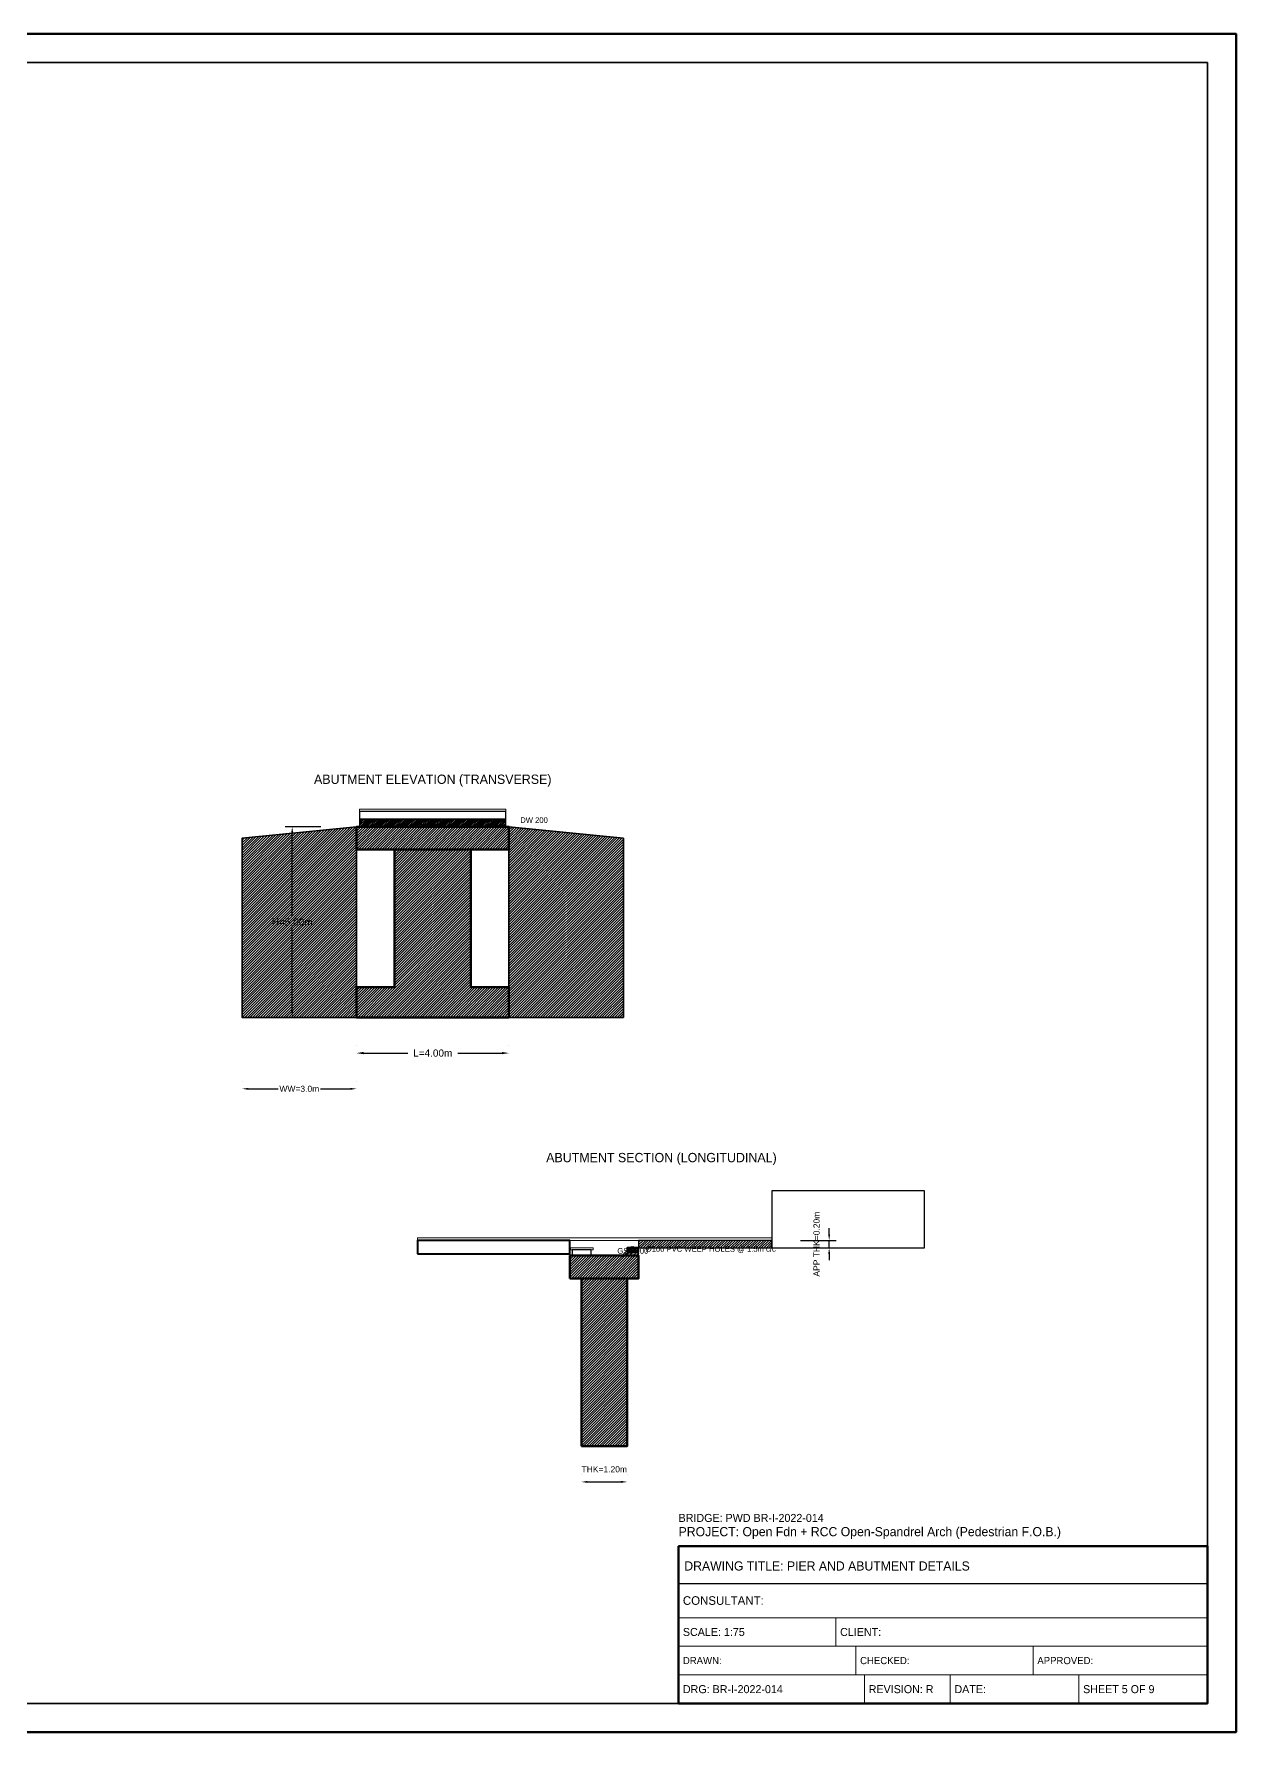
# Model space of a CAD drawing. Header units: metres. Extents: x 0 to 841, y 0 to 594.
# Drawn here: x 420 to 841, y 0 to 594 of the extents above; entities that cross this region are included whole.
import ezdxf
from ezdxf.enums import TextEntityAlignment as Align

# ---------------------------------------------------------------- set-up
doc = ezdxf.new("R2010")
doc.units = ezdxf.units.M
doc.linetypes.add('DASHED', pattern=[0.5, 0.375, -0.125])
for name, color, linetype, lineweight in [('ABUT-PROF', 4, 'Continuous', 50), ('BORDER-INNER', 7, 'Continuous', 35), ('BORDER-OUTER', 7, 'Continuous', 70), ('CIVIL-ROAD', 7, 'Continuous', 25), ('DIM-LINEAR', 3, 'Continuous', 18), ('STRUC-HATCHING', 8, 'Continuous', 18), ('SUB-ABUT', 3, 'Continuous', 35), ('SUB-BACKFILL', 34, 'Continuous', 18), ('SUB-BEARING', 5, 'Continuous', 25), ('SUB-DIRT-WALL', 3, 'Continuous', 35), ('SUPER-DECK', 2, 'Continuous', 50), ('SUPER-WEARING', 8, 'Continuous', 25), ('TEXT-HEADER', 7, 'Continuous', 25), ('TEXT-SPEC', 7, 'Continuous', 13), ('TEXT-TITLE', 7, 'Continuous', 25), ('TITLEBLK-BOX', 7, 'Continuous', 50), ('TITLEBLK-TEXT', 7, 'Continuous', 18)]:
    doc.layers.add(name, color=color, linetype=linetype, lineweight=lineweight)
doc.styles.add('BRIDGE_STD', font='Arial.ttf')
doc.dimstyles.new('pmb100', dxfattribs={"dimtxt": 2.5, "dimasz": 0.9375, "dimexe": 2.5, "dimexo": 2.5, "dimtad": 0, "dimtih": 1, "dimdec": 0, "dimtxsty": 'BRIDGE_STD', "dimcen": 2.5, "dimazin": 3, "dimtfac": 1, "dimtmove": 0, "dimatfit": 3})

msp = doc.modelspace()

# ---------------------------------------------------------------- hatches: boundary and pattern name
at = {"layer": 'STRUC-HATCHING'}
h = msp.add_hatch(dxfattribs=at)
h.set_pattern_fill('ANSI31', scale=0.2)
h.paths.add_polyline_path([(533.33, 316.67), (493.33, 312.67), (493.33, 250), (533.33, 250)])
h = msp.add_hatch(dxfattribs=at)
h.set_pattern_fill('ANSI31', scale=0.2)
h.paths.add_polyline_path([(533.33, 308.67), (586.67, 308.67), (586.67, 316.67), (533.33, 316.67)])
h = msp.add_hatch(dxfattribs=at)
h.set_pattern_fill('ANSI31', scale=0.1333333)
h.paths.add_polyline_path([(534.4, 316.67), (585.6, 316.67), (585.6, 319.33), (534.4, 319.33)])
h = msp.add_hatch(dxfattribs=at)
h.set_pattern_fill('ANSI31', scale=0.2)
h.paths.add_polyline_path([(586.67, 316.67), (626.67, 312.67), (626.67, 250), (586.67, 250)])
h = msp.add_hatch(dxfattribs=at)
h.set_pattern_fill('ANSI31', scale=0.2)
h.paths.add_polyline_path([(546.67, 308.67), (573.33, 308.67), (573.33, 260.56), (586.67, 260.56), (586.67, 250), (533.33, 250), (533.33, 260.56), (546.67, 260.56)])
h = msp.add_hatch(dxfattribs=at)
h.set_pattern_fill('ANSI31', scale=0.2)
h.paths.add_polyline_path([(608, 158.67), (632, 158.67), (632, 166.67), (608, 166.67)])
h = msp.add_hatch(dxfattribs=at)
h.set_pattern_fill('ANSI31', scale=0.1333333)
h.paths.add_polyline_path([(628, 168), (632, 168), (632, 169.33), (628, 169.33)])
h = msp.add_hatch(dxfattribs=at)
h.set_pattern_fill('ANSI31', scale=0.266667)
h.paths.add_polyline_path([(628, 166.67), (632, 166.67), (632, 168), (628, 168)])
h = msp.add_hatch(dxfattribs=at)
h.set_pattern_fill('ANSI31', scale=0.2)
h.paths.add_polyline_path([(632, 169.33), (678.67, 169.33), (678.67, 172), (632, 172)])
h = msp.add_hatch(dxfattribs=at)
h.set_pattern_fill('ANSI31', scale=0.2)
h.paths.add_polyline_path([(612, 100), (628, 100), (628, 158.67), (612, 158.67)])

# ---------------------------------------------------------------- linework, layer by layer
at = {"layer": 'ABUT-PROF', "color": 4, "linetype": 'DASHED'}
msp.add_line((533.33, 316.67), (586.67, 316.67), dxfattribs=at)
at = {"layer": 'ABUT-PROF', "lineweight": 30}
msp.add_lwpolyline([(534.4, 316.67), (585.6, 316.67), (585.6, 319.33), (534.4, 319.33), (534.4, 316.67)], dxfattribs=at)
at = {"layer": 'ABUT-PROF', "lineweight": 40}
msp.add_lwpolyline([(628, 168), (632, 168), (632, 169.33), (628, 169.33), (628, 168)], dxfattribs=at)
at = {"layer": 'ABUT-PROF', "color": 4}
for centre in [(560, 318.44), (560, 317.56), (630, 168.89), (630, 168.44)]:
    msp.add_circle(centre, 0.667, dxfattribs=at)
at = {"layer": 'BORDER-INNER'}
msp.add_lwpolyline([(10, 10), (831, 10), (831, 584), (10, 584), (10, 10)], dxfattribs=at)
at = {"layer": 'BORDER-OUTER'}
msp.add_lwpolyline([(0, 0), (841, 0), (841, 594), (0, 594), (0, 0)], dxfattribs=at)
at = {"layer": 'CIVIL-ROAD', "lineweight": 25}
for points in [[(534.4, 319.33), (585.6, 319.33), (585.6, 322), (534.4, 322), (534.4, 319.33)], [(632, 169.33), (678.67, 169.33), (678.67, 172), (632, 172), (632, 169.33)]]:
    msp.add_lwpolyline(points, dxfattribs=at)
at = {"layer": 'SUB-ABUT', "lineweight": 35}
for points in [[(533.33, 316.67), (493.33, 312.67), (493.33, 250), (533.33, 250), (533.33, 316.67)], [(586.67, 316.67), (626.67, 312.67), (626.67, 250), (586.67, 250), (586.67, 316.67)]]:
    msp.add_lwpolyline(points, dxfattribs=at)
at = {"layer": 'SUB-ABUT', "lineweight": 50}
for points in [[(533.33, 308.67), (586.67, 308.67), (586.67, 316.67), (533.33, 316.67), (533.33, 308.67)], [(546.67, 308.67), (573.33, 308.67), (573.33, 260.56), (586.67, 260.56), (586.67, 250), (533.33, 250), (533.33, 260.56), (546.67, 260.56), (546.67, 308.67)], [(608, 158.67), (632, 158.67), (632, 166.67), (608, 166.67), (608, 158.67)], [(612, 100), (628, 100), (628, 158.67), (612, 158.67), (612, 100)]]:
    msp.add_lwpolyline(points, dxfattribs=at)
at = {"layer": 'SUB-ABUT', "lineweight": 25}
msp.add_lwpolyline([(678.67, 169.33), (732, 169.33), (732, 189.33), (678.67, 189.33), (678.67, 169.33)], dxfattribs=at)
at = {"layer": 'SUB-BACKFILL', "lineweight": 20}
msp.add_lwpolyline([(628, 166.67), (632, 166.67), (632, 168), (628, 168), (628, 166.67)], dxfattribs=at)
at = {"layer": 'SUB-BEARING', "lineweight": 25}
for points in [[(537.33, 316.67), (545.33, 316.67), (545.33, 318.67), (537.33, 318.67), (537.33, 316.67)], [(556, 316.67), (564, 316.67), (564, 318.67), (556, 318.67), (556, 316.67)], [(574.67, 316.67), (582.67, 316.67), (582.67, 318.67), (574.67, 318.67), (574.67, 316.67)], [(608.8, 166.67), (615.47, 166.67), (615.47, 168.67), (608.8, 168.67), (608.8, 166.67)]]:
    msp.add_lwpolyline(points, dxfattribs=at)
at = {"layer": 'SUB-BEARING', "lineweight": 15}
msp.add_lwpolyline([(608.13, 168.67), (616.13, 168.67), (616.13, 169.33), (608.13, 169.33), (608.13, 168.67)], dxfattribs=at)
at = {"layer": 'SUB-DIRT-WALL', "lineweight": 18}
for p, q in [((626.5, 166.9), (629.5, 169.9)), ((626.5, 166.1), (629.5, 169.1))]:
    msp.add_line(p, q, dxfattribs=at)
at = {"layer": 'SUB-DIRT-WALL', "lineweight": 35}
msp.add_line((628, 166.67), (632, 166.67), dxfattribs=at)
at = {"layer": 'SUPER-DECK', "lineweight": 40}
msp.add_lwpolyline([(554.67, 167.33), (608, 167.33), (608, 172), (554.67, 172), (554.67, 167.33)], dxfattribs=at)
at = {"layer": 'SUPER-WEARING', "lineweight": 20}
for points in [[(534.4, 322), (585.6, 322), (585.6, 322.87), (534.4, 322.87), (534.4, 322)], [(554.67, 172), (678.67, 172), (678.67, 172.87), (554.67, 172.87), (554.67, 172)]]:
    msp.add_lwpolyline(points, dxfattribs=at)
at = {"layer": 'TITLEBLK-BOX', "lineweight": 50}
msp.add_lwpolyline([(646, 10), (831, 10), (831, 65), (646, 65), (646, 10)], dxfattribs=at)
at = {"layer": 'TITLEBLK-BOX', "lineweight": 30}
msp.add_lwpolyline([(646, 52), (831, 52), (831, 65), (646, 65), (646, 52)], dxfattribs=at)
at = {"layer": 'TITLEBLK-BOX', "lineweight": 18}
for points in [[(646, 40), (831, 40), (831, 52), (646, 52), (646, 40)], [(646, 30), (701, 30), (701, 40), (646, 40), (646, 30)], [(701, 30), (831, 30), (831, 40), (701, 40), (701, 30)], [(646, 20), (708, 20), (708, 30), (646, 30), (646, 20)], [(708, 20), (770, 20), (770, 30), (708, 30), (708, 20)], [(770, 20), (831, 20), (831, 30), (770, 30), (770, 20)], [(646, 10), (711, 10), (711, 20), (646, 20), (646, 10)], [(711, 10), (741, 10), (741, 20), (711, 20), (711, 10)], [(741, 10), (786, 10), (786, 20), (741, 20), (741, 10)], [(786, 10), (831, 10), (831, 20), (786, 20), (786, 10)]]:
    msp.add_lwpolyline(points, dxfattribs=at)

# ---------------------------------------------------------------- texts
at = {"layer": 'TEXT-HEADER'}
for s, p in [('ABUTMENT ELEVATION (TRANSVERSE)', (560, 331.67)), ('ABUTMENT SECTION (LONGITUDINAL)', (640, 199.33))]:
    msp.add_text(s, height=3.25, dxfattribs=at).set_placement(p, align=Align.CENTER)
at = {"layer": 'TEXT-SPEC', "color": 4}
for s, p in [('DW 200', (590.6, 318)), ('Ø100 PVC WEEP HOLES @ 1.5m c/c', (634.5, 168))]:
    msp.add_text(s, height=2, dxfattribs=at).set_placement(p)
at = {"layer": 'TEXT-SPEC'}
msp.add_text('GSB 100', height=2, dxfattribs=at).set_placement((630, 167.33), align=Align.CENTER)
at = {"layer": 'TEXT-TITLE'}
for s, p in [('PROJECT: Open Fdn + RCC Open-Spandrel Arch (Pedestrian F.O.B.)', (646, 68.5)), ('DRAWING TITLE: PIER AND ABUTMENT DETAILS', (648, 56.5))]:
    msp.add_text(s, height=3.2, dxfattribs=at).set_placement(p)
at = {"layer": 'TITLEBLK-TEXT'}
for s, height, p in [('BRIDGE: PWD BR-I-2022-014', 2.8, (646, 73.5)), ('CONSULTANT: ', 3, (647.5, 44.5)), ('SCALE: 1:75', 2.8, (647.5, 33.6)), ('CLIENT: ', 2.8, (702.5, 33.6)), ('DRAWN: ', 2.5, (647.5, 23.75)), ('CHECKED: ', 2.5, (709.5, 23.75)), ('APPROVED: ', 2.5, (771.5, 23.75)), ('DRG: BR-I-2022-014', 2.8, (647.5, 13.6)), ('REVISION: R', 2.8, (712.5, 13.6)), ('DATE: ', 2.8, (742.5, 13.6)), ('SHEET 5 OF 9', 2.8, (787.5, 13.6))]:
    msp.add_text(s, height=height, dxfattribs=at).set_placement(p)

# ---------------------------------------------------------------- dimensions: what is measured, and where the dimension line sits
at = {"layer": 'DIM-LINEAR'}
for base, p1, p2, text, override in [((510.83, 250), (523.33, 250), (523.33, 316.67), 'H=5.00m', {"dimtxt": 2.5, "dimasz": 2.5, "dimgap": 1, "dimclrt": 3}), ((698.67, 169.33), (686.17, 169.33), (686.17, 172), 'APP THK=0.20m', {"dimtxt": 2.125, "dimasz": 2.125, "dimgap": 0.85, "dimclrt": 3})]:
    msp.add_linear_dim(base=base, p1=p1, p2=p2, angle=90, text=text, dimstyle='pmb100', override=override, dxfattribs=at).render()
for base, p1, p2, text, override in [((533.33, 237.5), (533.33, 237.5), (586.67, 237.5), 'L=4.00m', {"dimtxt": 2.5, "dimasz": 2.5, "dimgap": 1, "dimclrt": 3}), ((493.33, 225), (493.33, 225), (533.33, 225), 'WW=3.0m', {"dimtxt": 2.125, "dimasz": 2.125, "dimgap": 0.85, "dimclrt": 3}), ((612, 87.5), (612, 87.5), (628, 87.5), 'THK=1.20m', {"dimtxt": 2.125, "dimasz": 2.125, "dimgap": 0.85, "dimclrt": 3})]:
    msp.add_linear_dim(base=base, p1=p1, p2=p2, text=text, dimstyle='pmb100', override=override, dxfattribs=at).render()

doc.saveas('drawing.dxf')
